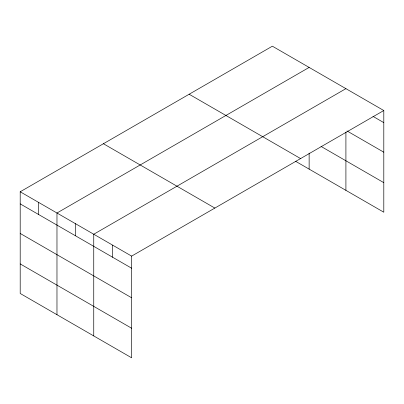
<?xml version="1.0" encoding="UTF-8"?>
<svg xmlns="http://www.w3.org/2000/svg" width="404" height="404" viewBox="0 0 404 404"><rect width="100%" height="100%" fill="white"/><g stroke="black" fill="none" stroke-linecap="round" stroke-linejoin="round"><path stroke-width="0.61" d="M383.8 110.529L131.638 256.116L131.638 357.808L20.2 293.471L20.2 191.779L272.362 46.192L383.8 110.529L383.8 212.221L295.617 161.312M309.136 67.423L56.974 213.009L56.974 314.701M345.91 88.658L93.748 234.239L93.748 335.931M372.973 116.377L383.8 122.629M346.996 130.947L383.8 152.197M321.034 146.42L383.8 182.659M189.148 94.238L300.586 158.575M103.414 143.733L214.852 208.075M20.2 191.779L131.638 256.116M20.2 203.874L131.638 268.216M20.2 233.441L131.638 297.778M20.2 263.903L131.638 328.24M345.91 132.148L345.91 190.35M309.136 153.101L309.136 169.114M112.696 245.178L112.696 257.277M75.361 223.624L75.361 235.724M38.587 202.394L38.587 214.489"/></g></svg>
